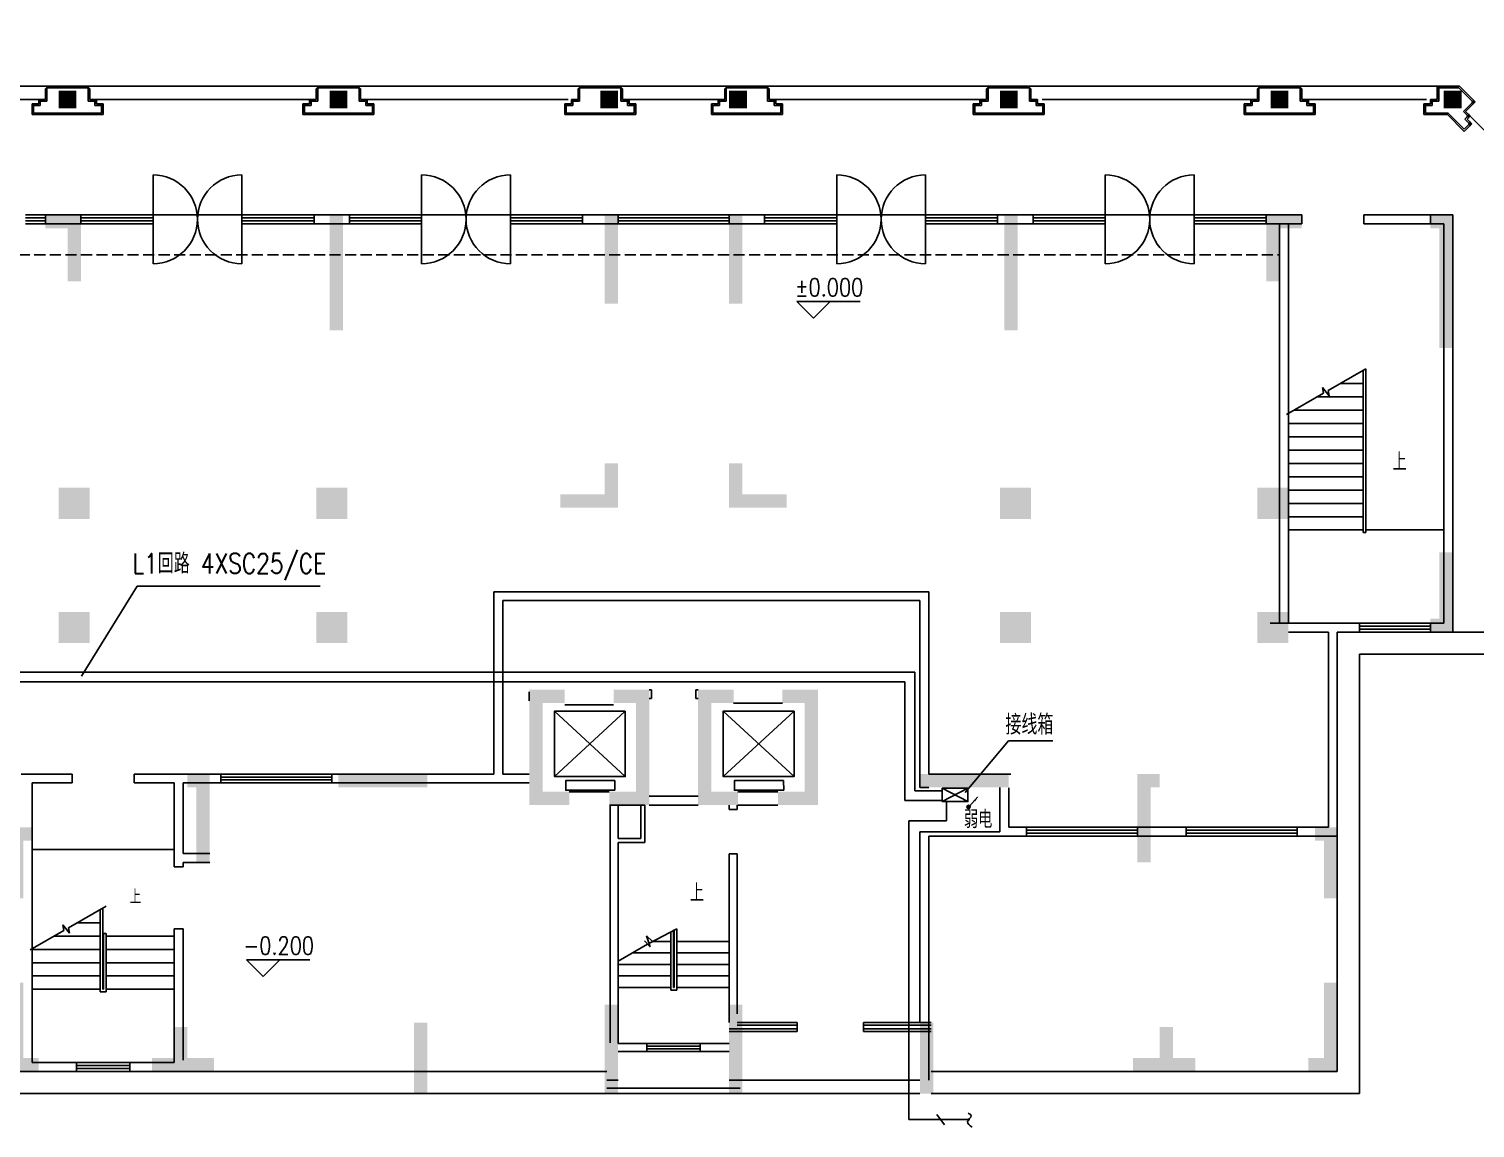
# Model space of a CAD drawing. Extents: x 2942 to 121742, y -69387 to 14613.
# Drawn here: x 61292 to 93868, y -54220 to -29451 of the extents above; entities that cross this region are included whole.
import ezdxf
from ezdxf.enums import TextEntityAlignment as Align

# ---------------------------------------------------------------- set-up
doc = ezdxf.new("R2010")
doc.units = 0
doc.header["$LTSCALE"] = 1000
doc.header["$MEASUREMENT"] = 0
doc.linetypes.add('DASH', pattern=[0.35, 0.25, -0.1])
doc.layers.get('0').update_dxf_attribs({"linetype": 'CONTINUOUS'})
for name, color, linetype in [('1', 4, 'CONTINUOUS'), ('COLUMN', 252, 'CONTINUOUS'), ('D-1', 4, 'CONTINUOUS'), ('DJ', 4, 'CONTINUOUS'), ('KT', 7, 'CONTINUOUS'), ('STAIR', 7, 'CONTINUOUS'), ('WALL', 7, 'CONTINUOUS'), ('WINDOW', 7, 'CONTINUOUS'), ('WIRE', 1, 'CONTINUOUS'), ('信箱', 7, 'CONTINUOUS'), ('文字', 7, 'CONTINUOUS'), ('柱', 252, 'CONTINUOUS'), ('首层', 7, 'CONTINUOUS')]:
    doc.layers.add(name, color=color, linetype=linetype)
doc.styles.add('HZ', font='SIMPLEX.shx', dxfattribs={"width": 0.75, "bigfont": 'hztxt.shx'})
doc.styles.add('HZTXT', font='txt.shx', dxfattribs={"width": 0.5, "bigfont": 'hztxt.shx'})

# ---------------------------------------------------------------- blocks, each defined once
blk = doc.blocks.new('_FZH')
blk.add_solid([(-0.5, -0.5), (0.5, -0.5), (-0.5, 0.5), (0.5, 0.5)])
blk = doc.blocks.new('M_B0OPK')
for p, q in [((-0.5, 0.5), (0.5, 0.5)), ((0.5, 0.167), (-0.5, 0.167)), ((0.5, -0.167), (-0.5, -0.167)), ((-0.5, -0.5), (0.5, -0.5))]:
    blk.add_line(p, q)

msp = doc.modelspace()

# ---------------------------------------------------------------- hatches: boundary and pattern name
at = {"layer": 'D-1'}
msp.add_hatch(color=256, dxfattribs=at).paths.add_polyline_path([(82420.6, -46983.6, 1), (82497.6, -46983.6, 1)])
at = {"layer": '柱'}
h = msp.add_hatch(color=252, dxfattribs=at)
h.paths.add_polyline_path([(74263.3, -39242.3), (74563.3, -39242.3), (74563.3, -40242.3), (73263.3, -40242.3), (73263.3, -39942.3), (74263.3, -39942.3)])
h.paths.add_polyline_path([(58763.3, -33642.3), (58263.3, -33642.3), (58263.3, -36642.3), (58563.3, -36642.3), (58563.3, -33942.3), (58763.3, -33942.3)])
h.paths.add_polyline_path([(58263.3, -41242.3), (58563.3, -41242.3), (58563.3, -42742.3), (58763.3, -42742.3), (58763.3, -43042.3), (58263.3, -43042.3)])
h.paths.add_polyline_path([(64863.3, -46242.3), (65363.3, -46242.3), (65363.3, -48232.3), (65063.3, -48232.3), (65063.3, -46542.3), (64863.3, -46542.3)])
h.paths.add_polyline_path([(60863.3, -50942.3), (61163.3, -50942.3), (61163.3, -52642.3), (61513.3, -52642.3), (61513.3, -52942.3), (60863.3, -52942.3)])
h.paths.add_polyline_path([(61363.3, -47442.3), (60863.3, -47442.3), (60863.3, -49042.3), (61163.3, -49042.3), (61163.3, -47742.3), (61363.3, -47742.3)])
h.paths.add_polyline_path([(64063.3, -52642.3), (64063.3, -52942.3), (65463.3, -52942.3), (65463.3, -52642.3), (64863.3, -52642.3), (64863.3, -51942.3), (64563.3, -51942.3), (64563.3, -52642.3)])
h.paths.add_polyline_path([(69963.3, -51842.3), (70263.3, -51842.3), (70263.3, -53442.3), (69963.3, -53442.3)])
h.paths.add_polyline_path([(61963.3, -40492.3), (62663.3, -40492.3), (62663.3, -39792.3), (61963.3, -39792.3)])
h.paths.add_polyline_path([(61963.3, -43292.3), (62663.3, -43292.3), (62663.3, -42592.3), (61963.3, -42592.3)])
h.paths.add_polyline_path([(61663.3, -33642.3), (62463.3, -33642.3), (62463.3, -34942.3), (62463.3, -35142.3), (62163.3, -35142.3), (62163.3, -33942.3), (61663.3, -33942.3)])
h.paths.add_polyline_path([(70263.3, -46242.3), (70263.3, -46542.3), (68263.3, -46542.3), (68263.3, -46242.3)])
h.paths.add_polyline_path([(67763.3, -43292.3), (68463.3, -43292.3), (68463.3, -42592.3), (67763.3, -42592.3)])
h.paths.add_polyline_path([(67763.3, -40492.3), (68463.3, -40492.3), (68463.3, -39792.3), (67763.3, -39792.3)])
h.paths.add_polyline_path([(73363.3, -44642.3), (73363.3, -44342.3), (72563.3, -44342.3), (72563.3, -46942.3), (73463.3, -46942.3), (73463.3, -46642.3), (72863.3, -46642.3), (72863.3, -44642.3)])
h.paths.add_polyline_path([(72863.3, -44642.3), (72863.3, -46642.3)], flags=16)
h.paths.add_polyline_path([(68063.3, -36242.3), (68363.3, -36242.3), (68363.3, -33642.3), (68063.3, -33642.3)])
h.paths.add_polyline_path([(89963.3, -33642.3), (89163.3, -33642.3), (89163.3, -34942.3), (89163.3, -35142.3), (89463.3, -35142.3), (89463.3, -33942.3), (89963.3, -33942.3)])
h.paths.add_polyline_path([(89663.3, -40492.3), (88963.3, -40492.3), (88963.3, -39792.3), (89663.3, -39792.3)])
h.paths.add_polyline_path([(89663.3, -43292.3), (88963.3, -43292.3), (88963.3, -42592.3), (89663.3, -42592.3)])
h.paths.add_polyline_path([(86763.3, -46242.3), (86263.3, -46242.3), (86263.3, -48232.3), (86563.3, -48232.3), (86563.3, -46542.3), (86763.3, -46542.3)])
h.paths.add_polyline_path([(81663.3, -51842.3), (81363.3, -51842.3), (81363.3, -53442.3), (81663.3, -53442.3)])
h.paths.add_polyline_path([(77363.3, -51442.3), (77063.3, -51442.3), (77063.3, -53442.3), (77363.3, -53442.3)])
h.paths.add_polyline_path([(74263.3, -51442.3), (74563.3, -51442.3), (74563.3, -53442.3), (74263.3, -53442.3)])
h.paths.add_polyline_path([(87563.3, -52642.3), (87563.3, -52942.3), (86163.3, -52942.3), (86163.3, -52642.3), (86763.3, -52642.3), (86763.3, -51942.3), (87063.3, -51942.3), (87063.3, -52642.3)])
h.paths.add_polyline_path([(81363.3, -46242.3), (81363.3, -46542.3), (83363.3, -46542.3), (83363.3, -46242.3)])
h.paths.add_polyline_path([(77363.3, -39242.3), (77063.3, -39242.3), (77063.3, -40242.3), (78363.3, -40242.3), (78363.3, -39942.3), (77363.3, -39942.3)])
h.paths.add_polyline_path([(74463.3, -44642.3), (74463.3, -44342.3), (75263.3, -44342.3), (75263.3, -46942.3), (74363.3, -46942.3), (74363.3, -46642.3), (74963.3, -46642.3), (74963.3, -44642.3)])
h.paths.add_polyline_path([(77163.3, -44642.3), (77163.3, -44342.3), (76363.3, -44342.3), (76363.3, -46942.3), (77263.3, -46942.3), (77263.3, -46642.3), (76663.3, -46642.3), (76663.3, -44642.3)])
h.paths.add_polyline_path([(78763.3, -44642.3), (78763.3, -46642.3)], flags=16)
h.paths.add_polyline_path([(78263.3, -44642.3), (78263.3, -44342.3), (79063.3, -44342.3), (79063.3, -46942.3), (78163.3, -46942.3), (78163.3, -46642.3), (78763.3, -46642.3), (78763.3, -44642.3)])
h.paths.add_polyline_path([(74263.3, -35642.3), (74563.3, -35642.3), (74563.3, -33642.3), (74263.3, -33642.3)])
h.paths.add_polyline_path([(77363.3, -35642.3), (77063.3, -35642.3), (77063.3, -33642.3), (77363.3, -33642.3)])
h.paths.add_polyline_path([(83863.3, -43292.3), (83163.3, -43292.3), (83163.3, -42592.3), (83863.3, -42592.3)])
h.paths.add_polyline_path([(83863.3, -40492.3), (83163.3, -40492.3), (83163.3, -39792.3), (83863.3, -39792.3)])
h.paths.add_polyline_path([(83563.3, -36242.3), (83263.3, -36242.3), (83263.3, -33642.3), (83563.3, -33642.3)])
h.paths.add_polyline_path([(90763.3, -50942.3), (90463.3, -50942.3), (90463.3, -52642.3), (90113.3, -52642.3), (90113.3, -52942.3), (90763.3, -52942.3)])
h.paths.add_polyline_path([(90263.3, -47442.3), (90763.3, -47442.3), (90763.3, -49042.3), (90463.3, -49042.3), (90463.3, -47742.3), (90263.3, -47742.3)])
h.paths.add_polyline_path([(92863.3, -33642.3), (93363.3, -33642.3), (93363.3, -36642.3), (93063.3, -36642.3), (93063.3, -33942.3), (92863.3, -33942.3)])
h.paths.add_polyline_path([(93363.3, -41242.3), (93063.3, -41242.3), (93063.3, -42742.3), (92863.3, -42742.3), (92863.3, -43042.3), (93363.3, -43042.3)])
edge = h.paths.add_edge_path()
edge.add_line((55797.5, -33642.3), (94394, -33642.3))
edge = h.paths.add_edge_path()
edge.add_line((93363.3, -55747.2), (93363.3, -29451.3))

# ---------------------------------------------------------------- linework, layer by layer
for p, q in [((74238.3, -30742.3), (74238.3, -30742.3)), ((64088.3, -32742.5), (64088.3, -34742.5)), ((66088.3, -32742.5), (66088.3, -34742.5)), ((70138.3, -32742.5), (70138.3, -34742.5)), ((72138.3, -32742.5), (72138.3, -34742.5)), ((79488.3, -32742.5), (79488.3, -34742.5)), ((81488.3, -32742.5), (81488.3, -34742.5)), ((85538.3, -32742.5), (85538.3, -34742.5)), ((87538.3, -32742.5), (87538.3, -34742.5)), ((74563.3, -33642.3), (77063.3, -33642.3)), ((77063.3, -33709.1), (74563.3, -33709.1)), ((77063.3, -33775.9), (74563.3, -33775.9)), ((74563.3, -33842.7), (77063.3, -33842.7)), ((91263.3, -42842.3), (92863.3, -42842.3)), ((92863.3, -42909), (91263.3, -42909)), ((92863.3, -42975.7), (91263.3, -42975.7)), ((91263.3, -43042.3), (92863.3, -43042.3)), ((68113.3, -46242.3), (65613.3, -46242.3)), ((65613.3, -46309), (68113.3, -46309)), ((65613.3, -46375.7), (68113.3, -46375.7)), ((68113.3, -46442.3), (65613.3, -46442.3)), ((86263.3, -47442.3), (83763.3, -47442.3)), ((83763.3, -47509), (86263.3, -47509)), ((89863.3, -47442.3), (87363.3, -47442.3)), ((87363.3, -47509), (89863.3, -47509)), ((83763.3, -47575.7), (86263.3, -47575.7)), ((86263.3, -47642.3), (83763.3, -47642.3)), ((87363.3, -47575.7), (89863.3, -47575.7)), ((89863.3, -47642.3), (87363.3, -47642.3)), ((76413.3, -52312.3), (75213.3, -52312.3)), ((75213.3, -52372.3), (76413.3, -52372.3)), ((75213.3, -52432.3), (76413.3, -52432.3)), ((62363.3, -52742.3), (63563.3, -52742.3)), ((76413.3, -52492.3), (75213.3, -52492.3)), ((63563.3, -52809), (62363.3, -52809)), ((63563.3, -52875.7), (62363.3, -52875.7)), ((62363.3, -52942.3), (63563.3, -52942.3))]:
    msp.add_line(p, q)
for centre, start, end in [((64088.3, -33742.5), 270, 90), ((66088.3, -33742.5), 90, 270), ((70138.3, -33742.5), 270, 90), ((72138.3, -33742.5), 90, 270), ((79488.3, -33742.5), 270, 90), ((81488.3, -33742.5), 90, 270), ((85538.3, -33742.5), 270, 90), ((87538.3, -33742.5), 90, 270)]:
    msp.add_arc(centre, 1000, start, end)
at = {"layer": 'D-1'}
for p, q in [((62477.1, -44036.7), (63728.4, -42004.9)), ((63728.4, -42004.9), (67854.2, -42004.9)), ((82380.3, -46659), (83355.7, -45491.7)), ((83355.7, -45491.7), (84357, -45491.7)), ((81863.9, -46561.9), (82444.2, -46862.7)), ((82444.2, -46561.9), (81863.9, -46862.7)), ((81022.2, -46841), (81863.8, -46841)), ((81244.5, -46618.8), (81863.8, -46618.8)), ((82659.6, -46761.6), (82478.5, -46962.7)), ((81746.5, -53913.6), (81918.3, -54149.7))]:
    msp.add_line(p, q, dxfattribs=at)
msp.add_lwpolyline([(81863.9, -46561.9), (82444.2, -46561.9), (82444.2, -46862.7), (81863.9, -46862.7)], close=True, dxfattribs=at)
msp.add_lwpolyline([(82587.1, -46849, 44.4, 0, 0), (82684.4, -46741, 0, 0, 0)], format="xyseb", dxfattribs=at)
msp.add_circle((82459.1, -46983.6), 38.5, dxfattribs=at)
at = {"layer": 'DJ'}
for p, q in [((48039.1, -43945.1), (81244.5, -43945.1)), ((81244.5, -43945.1), (81244.5, -46618.8)), ((48261.3, -44167.3), (81022.2, -44167.3)), ((81022.2, -44167.3), (81022.2, -46841))]:
    msp.add_line(p, q, dxfattribs=at)
at = {"layer": 'KT', "linetype": 'DASH'}
msp.add_line((58263.3, -34542.3), (89463.3, -34542.3), dxfattribs=at)
at = {"layer": 'STAIR'}
for p, q in [((61723.3, -30742.3), (57614.8, -30742.3)), ((62603.3, -30742.3), (67823.3, -30742.3)), ((73738.3, -30742.3), (68703.3, -30742.3)), ((77024.3, -30742.3), (74602.2, -30742.3)), ((74738.3, -30742.3), (76888.3, -30742.3)), ((77888.3, -30742.3), (82923.3, -30742.3)), ((89023.3, -30742.3), (83813.3, -30742.3)), ((89903.3, -30742.3), (93014.1, -30742.3)), ((61513.9, -31042.3), (58764.8, -31042.3)), ((62813.3, -31042.3), (67613.3, -31042.3)), ((68913.3, -31042.3), (73438.3, -31042.3)), ((76814.3, -31042.3), (74813.3, -31042.3)), ((74888.3, -31042.3), (76738.3, -31042.3)), ((78038.3, -31042.3), (82713.3, -31042.3)), ((84113.3, -31042.3), (88813.3, -31042.3)), ((90113.3, -31042.3), (92774.1, -31042.3)), ((95692.7, -33392.8), (93759.1, -31414.1)), ((64088.3, -33642.3), (66088.3, -33642.3)), ((70138.3, -33642.3), (72138.3, -33642.3)), ((79488.3, -33642.3), (81488.3, -33642.3)), ((85538.3, -33642.3), (87538.3, -33642.3)), ((93163.3, -41092.3), (93163.3, -35992.4)), ((91408.3, -37108.1), (90557.7, -37599.1)), ((91408.3, -37108.1), (91408.3, -40802.7)), ((90828.7, -37442.7), (91348.3, -37442.7)), ((91348.3, -37142.7), (91348.3, -40802.7)), ((90453.8, -37659.1), (89620, -38140.6)), ((90309, -37742.7), (91348.3, -37742.7)), ((90583.1, -37723.1), (90428.5, -37535.2)), ((90428.5, -37535.2), (90453.8, -37659.1)), ((90557.7, -37599.1), (90583.1, -37723.1)), ((89789.4, -38042.7), (91348.3, -38042.7)), ((89663.3, -38342.7), (91348.3, -38342.7)), ((89663.3, -38642.7), (91348.3, -38642.7)), ((89663.3, -38942.7), (91348.3, -38942.7)), ((89663.3, -39242.7), (91348.3, -39242.7)), ((89663.3, -39542.7), (91348.3, -39542.7)), ((89663.3, -39842.7), (91348.3, -39842.7)), ((89663.3, -39965.2), (89663.3, -41092.3)), ((89663.3, -40142.7), (91348.3, -40142.7)), ((89663.3, -40442.7), (91348.3, -40442.7)), ((89663.3, -40742.7), (91348.3, -40742.7)), ((91348.3, -40802.7), (91408.3, -40802.7)), ((91408.3, -40742.7), (91418.3, -40742.7)), ((91408.3, -40742.7), (93163.3, -40742.7)), ((93363.3, -43042.3), (95203.2, -43042.3)), ((91263.3, -43542.3), (91263.3, -53442.3)), ((91263.3, -43542.3), (96363.2, -43542.3)), ((90763.3, -47642.3), (90763.3, -52942.3)), ((64563.3, -47942.3), (61363.3, -47942.3)), ((61363.3, -47978.8), (61363.3, -50178.6)), ((63028.3, -49217.3), (62182.8, -49705.5)), ((62898.3, -49292.3), (62898.3, -51152.3)), ((62958.3, -49257.7), (62958.3, -51092.3)), ((62078.8, -49765.5), (61320, -50203.6)), ((62208.1, -49829.4), (62053.5, -49641.5)), ((62053.5, -49641.5), (62078.8, -49765.5)), ((62182.8, -49705.5), (62208.1, -49829.4)), ((62378.7, -49592.3), (62898.3, -49592.3)), ((62968.3, -51092.3), (62968.3, -49832.3)), ((63028.3, -49832.3), (62968.3, -49832.3)), ((63028.3, -51152.3), (63028.3, -49832.3)), ((75270.3, -50052.3), (75883.3, -49727.3)), ((75753.3, -51112.3), (75753.3, -49802.3)), ((75813.3, -51052.3), (75813.3, -49752.3)), ((75823.3, -49752.3), (75823.3, -51052.3)), ((75883.3, -49727.3), (75883.3, -51112.3)), ((61859.1, -49892.3), (62898.3, -49892.3)), ((64563.3, -49892.3), (63028.3, -49892.3)), ((74563.3, -50460.5), (75229.4, -50075.9)), ((75155.3, -50003.2), (75288.6, -50134.1)), ((75288.6, -50134.1), (75201.9, -49884)), ((75201.9, -49884), (75335.2, -50014.8)), ((75339.6, -50012.3), (75753.3, -50012.3)), ((75883.3, -50012.3), (77063.3, -50012.3)), ((61363.3, -50178.6), (61363.3, -50978.8)), ((61363.3, -50192.3), (62898.3, -50192.3)), ((61363.3, -50492.3), (62898.3, -50492.3)), ((64563.3, -50192.3), (63028.3, -50192.3)), ((64563.3, -50492.3), (63028.3, -50492.3)), ((64563.3, -50978.8), (64563.3, -50192.3)), ((74889.2, -50272.3), (75753.3, -50272.3)), ((75883.3, -50272.3), (77063.3, -50272.3)), ((61363.3, -50792.3), (62898.3, -50792.3)), ((64563.3, -50792.3), (63028.3, -50792.3)), ((74563.3, -50532.3), (75753.3, -50532.3)), ((74563.3, -50792.3), (75753.3, -50792.3)), ((75883.3, -50532.3), (77063.3, -50532.3)), ((75883.3, -50792.3), (77063.3, -50792.3)), ((61363.3, -51092.3), (62898.3, -51092.3)), ((62958.3, -51092.3), (62968.3, -51092.3)), ((64563.3, -51092.3), (63028.3, -51092.3)), ((74563.3, -51052.3), (75753.3, -51052.3)), ((75883.3, -51112.3), (75753.3, -51112.3)), ((75823.3, -51052.3), (75813.3, -51052.3)), ((75883.3, -51052.3), (77063.3, -51052.3)), ((62898.3, -51152.3), (63028.3, -51152.3)), ((74313.3, -52942.3), (58940.1, -52942.3)), ((90763.3, -52942.3), (81613.3, -52942.3)), ((46213.3, -53442.3), (74313.3, -53442.3)), ((81613.3, -53442.3), (91263.3, -53442.3))]:
    msp.add_line(p, q, dxfattribs=at)
at = {"layer": 'WALL'}
for p, q in [((61723.3, -30742.3), (61663.3, -30802.3)), ((61663.3, -31042.3), (61663.3, -30802.3)), ((61698.3, -31077.3), (61698.3, -30802.3)), ((61723.3, -30742.3), (62603.3, -30742.3)), ((61723.3, -30777.3), (62603.3, -30777.3)), ((62663.3, -30802.3), (62603.3, -30742.3)), ((62628.3, -30801.6), (62628.3, -31077.3)), ((62663.3, -30802.3), (62663.3, -31042.3)), ((67823.3, -30742.3), (67763.3, -30802.3)), ((67763.3, -31042.3), (67763.3, -30802.3)), ((67798.3, -31077.3), (67798.3, -30802.3)), ((67823.3, -30742.3), (68703.3, -30742.3)), ((67823.3, -30777.3), (68703.3, -30777.3)), ((68763.3, -30802.3), (68703.3, -30742.3)), ((68728.3, -30801.6), (68728.3, -31077.3)), ((68763.3, -30802.3), (68763.3, -31042.3)), ((73662.2, -30802.3), (73722.2, -30742.3)), ((73662.2, -30802.3), (73662.2, -31042.3)), ((73697.2, -30801.6), (73697.2, -31077.3)), ((74602.2, -30742.3), (73722.2, -30742.3)), ((74602.2, -30777.3), (73722.2, -30777.3)), ((74602.2, -30742.3), (74662.2, -30802.3)), ((74627.2, -31077.3), (74627.2, -30802.3)), ((74662.2, -31042.3), (74662.2, -30802.3)), ((77024.3, -30742.3), (76964.3, -30802.3)), ((76964.3, -31042.3), (76964.3, -30802.3)), ((76999.3, -31077.3), (76999.3, -30802.3)), ((77024.3, -30742.3), (77904.3, -30742.3)), ((77024.3, -30777.3), (77904.3, -30777.3)), ((77964.3, -30802.3), (77904.3, -30742.3)), ((77929.3, -30801.6), (77929.3, -31077.3)), ((77964.3, -30802.3), (77964.3, -31042.3)), ((82923.3, -30742.3), (82863.3, -30802.3)), ((82863.3, -31042.3), (82863.3, -30802.3)), ((82898.3, -31077.3), (82898.3, -30802.3)), ((82923.3, -30742.3), (83803.3, -30742.3)), ((82923.3, -30777.3), (83803.3, -30777.3)), ((83863.3, -30802.3), (83803.3, -30742.3)), ((83828.3, -30801.6), (83828.3, -31077.3)), ((83863.3, -30802.3), (83863.3, -31042.3)), ((89023.3, -30742.3), (88963.3, -30802.3)), ((88963.3, -31042.3), (88963.3, -30802.3)), ((88998.3, -31077.3), (88998.3, -30802.3)), ((89023.3, -30742.3), (89903.3, -30742.3)), ((89023.3, -30777.3), (89903.3, -30777.3)), ((89963.3, -30802.3), (89903.3, -30742.3)), ((89928.3, -30801.6), (89928.3, -31077.3)), ((89963.3, -30802.3), (89963.3, -31042.3)), ((93014.1, -30742.3), (93014.1, -31042.3)), ((93514.1, -30742.3), (93014.1, -30742.3)), ((93014.1, -30742.3), (93031.7, -30759.9)), ((93049.1, -30801.6), (93049.1, -31077.3)), ((93499.6, -30777.3), (93074.1, -30777.3)), ((93800.5, -31078.2), (93499.6, -30777.3)), ((93867.7, -31095.9), (93514.1, -30742.3)), ((61363.3, -31142.3), (61380.9, -31159.9)), ((61363.3, -31382.3), (61363.3, -31142.3)), ((61363.3, -31142.3), (61513.3, -31142.3)), ((61398.3, -31347.3), (61398.3, -31202.3)), ((61423.3, -31177.3), (61548.3, -31177.3)), ((61513.3, -31042.3), (61530.9, -31059.9)), ((61513.3, -31142.3), (61513.3, -31042.3)), ((61513.3, -31042.3), (61663.3, -31042.3)), ((61548.3, -31177.3), (61548.3, -31102.3)), ((61573.3, -31077.3), (61698.3, -31077.3)), ((62628.3, -31077.3), (62753.3, -31077.3)), ((62663.3, -31042.3), (62813.3, -31042.3)), ((62778.3, -31102.3), (62778.3, -31177.3)), ((62778.3, -31177.3), (62903.3, -31177.3)), ((62813.3, -31042.3), (62795.7, -31059.9)), ((62813.3, -31042.3), (62813.3, -31142.3)), ((62813.3, -31142.3), (62963.3, -31142.3)), ((62928.3, -31202.3), (62928.3, -31347.3)), ((62963.3, -31142.3), (62945.7, -31159.9)), ((62963.3, -31142.3), (62963.3, -31382.3)), ((62963.3, -31382.3), (62963.3, -31202.3)), ((67463.3, -31142.3), (67480.9, -31159.9)), ((67463.3, -31382.3), (67463.3, -31142.3)), ((67463.3, -31142.3), (67613.3, -31142.3)), ((67498.3, -31347.3), (67498.3, -31202.3)), ((67523.3, -31177.3), (67648.3, -31177.3)), ((67613.3, -31042.3), (67630.9, -31059.9)), ((67613.3, -31142.3), (67613.3, -31042.3)), ((67613.3, -31042.3), (67763.3, -31042.3)), ((67648.3, -31177.3), (67648.3, -31102.3)), ((67673.3, -31077.3), (67798.3, -31077.3)), ((68728.3, -31077.3), (68853.3, -31077.3)), ((68763.3, -31042.3), (68913.3, -31042.3)), ((68878.3, -31102.3), (68878.3, -31177.3)), ((68878.3, -31177.3), (69003.3, -31177.3)), ((68913.3, -31042.3), (68895.7, -31059.9)), ((68913.3, -31042.3), (68913.3, -31142.3)), ((68913.3, -31142.3), (69063.3, -31142.3)), ((69028.3, -31202.3), (69028.3, -31347.3)), ((69063.3, -31142.3), (69045.7, -31159.9)), ((69063.3, -31142.3), (69063.3, -31382.3)), ((69063.3, -31382.3), (69063.3, -31202.3)), ((73362.2, -31142.3), (73379.8, -31159.9)), ((73512.2, -31142.3), (73362.2, -31142.3)), ((73362.2, -31142.3), (73362.2, -31382.3)), ((73362.2, -31382.3), (73362.2, -31202.3)), ((73397.2, -31202.3), (73397.2, -31347.3)), ((73547.2, -31177.3), (73422.2, -31177.3)), ((73512.2, -31042.3), (73529.8, -31059.9)), ((73662.2, -31042.3), (73512.2, -31042.3)), ((73512.2, -31042.3), (73512.2, -31142.3)), ((73547.2, -31102.3), (73547.2, -31177.3)), ((73697.2, -31077.3), (73572.2, -31077.3)), ((74752.2, -31077.3), (74627.2, -31077.3)), ((74812.2, -31042.3), (74662.2, -31042.3)), ((74777.2, -31177.3), (74777.2, -31102.3)), ((74902.2, -31177.3), (74777.2, -31177.3)), ((74812.2, -31042.3), (74794.7, -31059.9)), ((74812.2, -31142.3), (74812.2, -31042.3)), ((74962.2, -31142.3), (74812.2, -31142.3)), ((74927.2, -31347.3), (74927.2, -31202.3)), ((74962.2, -31142.3), (74944.7, -31159.9)), ((74962.2, -31382.3), (74962.2, -31142.3)), ((76664.3, -31142.3), (76681.9, -31159.9)), ((76664.3, -31382.3), (76664.3, -31142.3)), ((76664.3, -31142.3), (76814.3, -31142.3)), ((76699.3, -31347.3), (76699.3, -31202.3)), ((76724.3, -31177.3), (76849.3, -31177.3)), ((76814.3, -31042.3), (76831.9, -31059.9)), ((76814.3, -31142.3), (76814.3, -31042.3)), ((76814.3, -31042.3), (76964.3, -31042.3)), ((76849.3, -31177.3), (76849.3, -31102.3)), ((76874.3, -31077.3), (76999.3, -31077.3)), ((77929.3, -31077.3), (78054.3, -31077.3)), ((77964.3, -31042.3), (78114.3, -31042.3)), ((78079.3, -31102.3), (78079.3, -31177.3)), ((78079.3, -31177.3), (78204.3, -31177.3)), ((78114.3, -31042.3), (78096.8, -31059.9)), ((78114.3, -31042.3), (78114.3, -31142.3)), ((78114.3, -31142.3), (78264.3, -31142.3)), ((78229.3, -31202.3), (78229.3, -31347.3)), ((78264.3, -31142.3), (78246.8, -31159.9)), ((78264.3, -31142.3), (78264.3, -31382.3)), ((78264.4, -31382.3), (78264.4, -31202.3)), ((82563.3, -31142.3), (82580.9, -31159.9)), ((82563.3, -31382.3), (82563.3, -31142.3)), ((82563.3, -31142.3), (82713.3, -31142.3)), ((82598.3, -31347.3), (82598.3, -31202.3)), ((82623.3, -31177.3), (82748.3, -31177.3)), ((82713.3, -31042.3), (82730.9, -31059.9)), ((82713.3, -31142.3), (82713.3, -31042.3)), ((82713.3, -31042.3), (82863.3, -31042.3)), ((82748.3, -31177.3), (82748.3, -31102.3)), ((82773.3, -31077.3), (82898.3, -31077.3)), ((83828.3, -31077.3), (83953.3, -31077.3)), ((83863.3, -31042.3), (84013.3, -31042.3)), ((83978.3, -31102.3), (83978.3, -31177.3)), ((83978.3, -31177.3), (84103.3, -31177.3)), ((84013.3, -31042.3), (83995.7, -31059.9)), ((84013.3, -31042.3), (84013.3, -31142.3)), ((84013.3, -31142.3), (84163.3, -31142.3)), ((84128.3, -31202.3), (84128.3, -31347.3)), ((84163.3, -31142.3), (84145.7, -31159.9)), ((84163.3, -31142.3), (84163.3, -31382.3)), ((84163.3, -31382.3), (84163.3, -31202.3)), ((88663.3, -31142.3), (88680.9, -31159.9)), ((88663.3, -31382.3), (88663.3, -31142.3)), ((88663.3, -31142.3), (88813.3, -31142.3)), ((88698.3, -31347.3), (88698.3, -31202.3)), ((88723.3, -31177.3), (88848.3, -31177.3)), ((88813.3, -31042.3), (88830.9, -31059.9)), ((88813.3, -31142.3), (88813.3, -31042.3)), ((88813.3, -31042.3), (88963.3, -31042.3)), ((88848.3, -31177.3), (88848.3, -31102.3)), ((88873.3, -31077.3), (88998.3, -31077.3)), ((89928.3, -31077.3), (90053.3, -31077.3)), ((89963.3, -31042.3), (90113.3, -31042.3)), ((90078.3, -31102.3), (90078.3, -31177.3)), ((90078.3, -31177.3), (90203.3, -31177.3)), ((90113.3, -31042.3), (90095.7, -31059.9)), ((90113.3, -31042.3), (90113.3, -31142.3)), ((90113.3, -31142.3), (90263.3, -31142.3)), ((90228.3, -31202.3), (90228.3, -31347.3)), ((90263.3, -31142.3), (90245.7, -31159.9)), ((90263.3, -31142.3), (90263.3, -31382.3)), ((90263.3, -31382.3), (90263.3, -31202.3)), ((92714.1, -31142.3), (92714.1, -31382.3)), ((92864.1, -31142.3), (92714.1, -31142.3)), ((92714.1, -31142.3), (92731.7, -31159.9)), ((92714.1, -31382.3), (92714.1, -31202.3)), ((92749.1, -31202.3), (92749.1, -31347.3)), ((92899.1, -31177.3), (92774.1, -31177.3)), ((92864.1, -31042.3), (92864.1, -31142.3)), ((93014.1, -31042.3), (92864.1, -31042.3)), ((92864.1, -31042.3), (92881.7, -31059.9)), ((92899.1, -31102.3), (92899.1, -31177.3)), ((93049.1, -31077.3), (92924.1, -31077.3)), ((93605.4, -31308.6), (93800.5, -31113.5)), ((93867.7, -31095.9), (93654.9, -31308.6)), ((93867.7, -31095.9), (93842.8, -31095.9)), ((62963.3, -31382.3), (61363.3, -31382.3)), ((62928.3, -31347.3), (61398.3, -31347.3)), ((69063.3, -31382.3), (67463.3, -31382.3)), ((69028.3, -31347.3), (67498.3, -31347.3)), ((73362.2, -31382.3), (74962.2, -31382.3)), ((73397.2, -31347.3), (74927.2, -31347.3)), ((78264.3, -31382.3), (76664.3, -31382.3)), ((78229.3, -31347.3), (76699.3, -31347.3)), ((84163.3, -31382.3), (82563.3, -31382.3)), ((84128.3, -31347.3), (82598.3, -31347.3)), ((90263.3, -31382.3), (88663.3, -31382.3)), ((90228.3, -31347.3), (88698.3, -31347.3)), ((93247.8, -31382.3), (92714.1, -31382.3)), ((92749.1, -31347.3), (93262.3, -31347.3)), ((93625.4, -31759.9), (93247.8, -31382.3)), ((93262.3, -31347.3), (93625.4, -31710.4)), ((93692.6, -31395.8), (93605.4, -31308.6)), ((93625.4, -31759.9), (93795.1, -31590.2)), ((93639.5, -31484.2), (93692.6, -31431.1)), ((93727.9, -31572.5), (93639.5, -31484.2)), ((93759.7, -31413.4), (93654.9, -31308.6)), ((93689, -31484.2), (93759.7, -31413.4)), ((93795.1, -31590.2), (93689, -31484.2)), ((93759.7, -31413.4), (93734.9, -31413.4)), ((93795.1, -31590.2), (93770.3, -31590.2)), ((93625.4, -31710.4), (93727.9, -31607.9)), ((61663.3, -33842.7), (61663.3, -33642.3)), ((62463.3, -33642.3), (61663.3, -33642.3)), ((62463.3, -33842.7), (61663.3, -33842.7)), ((62463.3, -33642.3), (62463.3, -33842.7)), ((64088.3, -33642.3), (64088.3, -33842.7)), ((64088.3, -33642.3), (64088.3, -33842.7)), ((66088.3, -33642.3), (66088.3, -33842.7)), ((66088.3, -33642.3), (66088.3, -33842.7)), ((67713.3, -33642.3), (67713.3, -33842.7)), ((68513.3, -33642.3), (67713.3, -33642.3)), ((68513.3, -33842.7), (67713.3, -33842.7)), ((68513.3, -33642.3), (68513.3, -33842.7)), ((70138.3, -33642.3), (70138.3, -33842.7)), ((70138.3, -33642.3), (70138.3, -33842.7)), ((72138.3, -33642.3), (72138.3, -33842.7)), ((72138.3, -33642.3), (72138.3, -33842.7)), ((74563.3, -33642.3), (73763.3, -33642.3)), ((73763.3, -33642.3), (73763.3, -33842.7)), ((74563.3, -33842.7), (73763.3, -33842.7)), ((74563.3, -33642.3), (74563.3, -33842.7)), ((77063.3, -33642.3), (77863.3, -33642.3)), ((77063.3, -33642.3), (77063.3, -33842.7)), ((77063.3, -33842.7), (77863.3, -33842.7)), ((77863.3, -33642.3), (77863.3, -33842.7)), ((79488.3, -33642.3), (79488.3, -33842.7)), ((79488.3, -33642.3), (79488.3, -33842.7)), ((81488.3, -33642.3), (81488.3, -33842.7)), ((81488.3, -33642.3), (81488.3, -33842.7)), ((83113.3, -33642.3), (83913.3, -33642.3)), ((83113.3, -33642.3), (83113.3, -33842.7)), ((83113.3, -33842.7), (83913.3, -33842.7)), ((83913.3, -33642.3), (83913.3, -33842.7)), ((85538.3, -33642.3), (85538.3, -33842.7)), ((85538.3, -33642.3), (85538.3, -33842.7)), ((87538.3, -33642.3), (87538.3, -33842.7)), ((87538.3, -33642.3), (87538.3, -33842.7)), ((89163.3, -33642.3), (89963.3, -33642.3)), ((89163.3, -33642.3), (89963.3, -33642.3)), ((89163.3, -33642.3), (89163.3, -33842.7)), ((89163.3, -33842.7), (89963.3, -33842.7)), ((89163.3, -33842.7), (89963.3, -33842.7)), ((89463.3, -33842.7), (89463.3, -42842.3)), ((89963.3, -33842.7), (89663.3, -33842.7)), ((89663.3, -33842.7), (89663.3, -42842.3)), ((89963.3, -33846.7), (89963.3, -33642.3)), ((89963.3, -33842.7), (89963.3, -33642.3)), ((89963.3, -33842.7), (89963.3, -33642.3)), ((91363.3, -33642.3), (93363.3, -33642.3)), ((91363.3, -33842.3), (91363.3, -33642.3)), ((91363.3, -33842.3), (93163.3, -33842.3)), ((93367.3, -33642.3), (92863.3, -33642.3)), ((92863.3, -33842.7), (92863.3, -33642.3)), ((93163.3, -33842.3), (93163.3, -42842.3)), ((93363.3, -33642.3), (93363.3, -43042.3)), ((93363.3, -37542.4), (93363.3, -43042.3)), ((71763.3, -42132.3), (81563.3, -42132.3)), ((71763.3, -46243.2), (71763.3, -42132.3)), ((71963.3, -42332.3), (81363.3, -42332.3)), ((71963.3, -44391.6), (71963.3, -42332.3)), ((81363.3, -46542.3), (81363.3, -42332.3)), ((81563.3, -42132.3), (81563.3, -46242.3)), ((90563.3, -42842.3), (89249, -42842.3)), ((91263.3, -42842.3), (90563.3, -42842.3)), ((91263.3, -43042.3), (91263.3, -42842.3)), ((93163.3, -42842.3), (92863.3, -42842.3)), ((92863.3, -43042.3), (92863.3, -42842.3)), ((90563.3, -43042.3), (89663.3, -43042.3)), ((90563.3, -43042.3), (90563.3, -47442.3)), ((90763.3, -43042.3), (90763.3, -47642.3)), ((91263.3, -43042.3), (90763.3, -43042.3)), ((93363.3, -43042.3), (92863.3, -43042.3)), ((71963.3, -44391.1), (71963.3, -44591.1)), ((71963.3, -46243.2), (71963.3, -44593.1)), ((72563.3, -44391.1), (72563.3, -44591.1)), ((75263.3, -44342.3), (75313.3, -44342.3)), ((75263.3, -44542.3), (75313.3, -44542.3)), ((75313.3, -44342.3), (75313.3, -44542.3)), ((76313.3, -44342.3), (76363.3, -44342.3)), ((76313.3, -44342.3), (76313.3, -44542.3)), ((76313.3, -44542.3), (76363.3, -44542.3)), ((62263.3, -46242.3), (61113.3, -46242.3)), ((62263.3, -46442.3), (62263.3, -46242.3)), ((65363.3, -46242.3), (63663.3, -46242.3)), ((63663.3, -46442.3), (63663.3, -46242.3)), ((65363.3, -46242.3), (65613.3, -46242.3)), ((65613.3, -46242.3), (65613.3, -46442.3)), ((68113.3, -46242.3), (71763.3, -46243.2)), ((68113.3, -46242.3), (68113.3, -46442.3)), ((71963.3, -46243.2), (72563.3, -46242.3)), ((83413.3, -46242.3), (81563.3, -46242.3)), ((61363.3, -52742.3), (61363.3, -46442.3)), ((62263.3, -46442.3), (61363.3, -46442.3)), ((64563.3, -46442.3), (63663.3, -46442.3)), ((64563.3, -48332.3), (64563.3, -46442.3)), ((64763.3, -48032.3), (64763.3, -46442.3)), ((64763.3, -46442.3), (65363.3, -46442.3)), ((65363.3, -46442.3), (65613.3, -46442.3)), ((68113.3, -46442.3), (72563.3, -46442.3)), ((81563.3, -46542.3), (81363.3, -46542.3)), ((83163.4, -46542.3), (83163.4, -47542.3)), ((83363.3, -46549.2), (83363.3, -47442.3)), ((73463.3, -46642.3), (74363.3, -46642.3)), ((75263.3, -46742.3), (76363.3, -46742.3)), ((77263.3, -46642.3), (78163.3, -46642.3)), ((75163.3, -46942.3), (74373.3, -46942.3)), ((74383.3, -52302.3), (74383.3, -46942.3)), ((74563.3, -47692.3), (74563.3, -46942.3)), ((74563.3, -47692.3), (74563.3, -46942.3)), ((75073.3, -46942.3), (75073.3, -47692.3)), ((75073.3, -46942.3), (75073.3, -47692.3)), ((75163.3, -46942.3), (75163.3, -47782.3)), ((75163.3, -46942.3), (75163.3, -47782.3)), ((75263.3, -46942.3), (76363.3, -46942.3)), ((77063.3, -47042.3), (77063.3, -46942.3)), ((77063.3, -47042.3), (77243.3, -47042.3)), ((77243.3, -47042.3), (77243.3, -46942.3)), ((77263.3, -46942.3), (78163.3, -46942.3)), ((81363.3, -47542.3), (81363.3, -51842.3)), ((81563.3, -47542.3), (81363.3, -47542.3)), ((81563.3, -47542.3), (81363.3, -47542.3)), ((81563.3, -47542.3), (81563.3, -47542.3)), ((83163.4, -47542.3), (81563.3, -47542.3)), ((81563.3, -47542.3), (81563.3, -47542.3)), ((81563.3, -47542.3), (81563.3, -47542.3)), ((83763.3, -47442.3), (83363.3, -47442.3)), ((83763.3, -47442.3), (83763.3, -47642.3)), ((86263.3, -47442.3), (86263.3, -47642.3)), ((87363.3, -47442.3), (86263.3, -47442.3)), ((87363.3, -47442.3), (87363.3, -47642.3)), ((90563.3, -47442.3), (89863.3, -47442.3)), ((89863.3, -47442.3), (89863.3, -47642.3)), ((75073.3, -47692.3), (74563.3, -47692.3)), ((75073.3, -47692.3), (74563.3, -47692.3)), ((75163.3, -47782.3), (74563.3, -47782.3)), ((75163.3, -47782.3), (74563.3, -47782.3)), ((74563.3, -52312.3), (74563.3, -47782.3)), ((81563.3, -47642.3), (81563.3, -53142.3)), ((83763.3, -47642.3), (81563.3, -47642.3)), ((87363.3, -47642.3), (86263.3, -47642.3)), ((90763.3, -47642.3), (89863.3, -47642.3)), ((65363.3, -48032.3), (64763.3, -48032.3)), ((77063.3, -51842.3), (77063.3, -48042.3)), ((77063.3, -48042.3), (77243.3, -48042.3)), ((77243.3, -51642.3), (77243.3, -48042.3)), ((64763.3, -48332.3), (64563.3, -48332.3)), ((65363.3, -48232.3), (64763.3, -48232.3)), ((64763.3, -48332.3), (64763.3, -48232.3)), ((64563.3, -52742.3), (64563.3, -49732.3)), ((64763.3, -49732.3), (64563.3, -49732.3)), ((64763.3, -52692.3), (64763.3, -49732.3)), ((74563.3, -52312.3), (75213.3, -52312.3)), ((75213.3, -52312.3), (75213.3, -52492.3)), ((76413.3, -52312.3), (76413.3, -52492.3)), ((77063.3, -52312.3), (76413.3, -52312.3)), ((76413.3, -52312.3), (77063.3, -52312.3)), ((76413.3, -52312.3), (76413.3, -52492.3)), ((77063.3, -52312.3), (76563.3, -52312.3)), ((62363.3, -52742.3), (61363.3, -52742.3)), ((62363.3, -52742.3), (62363.3, -52942.3)), ((64563.3, -52742.3), (63563.3, -52742.3)), ((63563.3, -52742.3), (63563.3, -52942.3)), ((74563.3, -52492.3), (75213.3, -52492.3)), ((77063.3, -52492.3), (76413.3, -52492.3)), ((76413.3, -52492.3), (77063.3, -52492.3)), ((77063.3, -52492.3), (76563.3, -52492.3)), ((62363.3, -52942.3), (61363.3, -52942.3)), ((64563.3, -52942.3), (63563.3, -52942.3))]:
    msp.add_line(p, q, dxfattribs=at)
for points in [[(93074.1, -30742.3, 0.4142136), (93014.1, -30802.3)], [(92774.1, -31142.3, 0.4142136), (92714.1, -31202.3)], [(92924.1, -31042.3, 0.4142136), (92864.1, -31102.3)], [(93825.2, -31053.4, -0.4142136), (93825.2, -31138.3)], [(93717.3, -31371, -0.4142136), (93717.3, -31455.9)], [(93752.7, -31547.8, -0.4142136), (93752.7, -31632.7)]]:
    msp.add_lwpolyline(points, format="xyb", dxfattribs=at)
for centre, radius, start, end in [((61723.3, -30802.3), 25, 90, 180), ((62603.3, -30802.3), 25, 1.71792, 90), ((67823.3, -30802.3), 25, 90, 180), ((68703.3, -30802.3), 25, 1.71792, 90), ((73722.2, -30802.3), 25, 90, 178.28208), ((74602.2, -30802.3), 25, 0, 90), ((77024.3, -30802.3), 25, 90, 180), ((77904.3, -30802.3), 25, 1.71792, 90), ((82923.3, -30802.3), 25, 90, 180), ((83803.3, -30802.3), 25, 1.71792, 90), ((89023.3, -30802.3), 25, 90, 180), ((89903.3, -30802.3), 25, 1.71792, 90), ((93074.1, -30802.3), 25, 90, 178.28208), ((61423.3, -31202.3), 60, 90, 180), ((61423.3, -31202.3), 25, 90, 180), ((61573.3, -31102.3), 60, 90, 180), ((61573.3, -31102.3), 25, 90, 180), ((62753.3, -31102.3), 60, 0, 90), ((62753.3, -31102.3), 25, 0, 90), ((62903.3, -31202.3), 60, 0, 90), ((62903.3, -31202.3), 25, 0, 90), ((67523.3, -31202.3), 60, 90, 180), ((67523.3, -31202.3), 25, 90, 180), ((67673.3, -31102.3), 60, 90, 180), ((67673.3, -31102.3), 25, 90, 180), ((68853.3, -31102.3), 60, 0, 90), ((68853.3, -31102.3), 25, 0, 90), ((69003.3, -31202.3), 60, 0, 90), ((69003.3, -31202.3), 25, 0, 90), ((73422.2, -31202.3), 60, 90, 180), ((73422.2, -31202.3), 25, 90, 180), ((73572.2, -31102.3), 60, 90, 180), ((73572.2, -31102.3), 25, 90, 180), ((74752.2, -31102.3), 60, 360, 90), ((74752.2, -31102.3), 25, 360, 90), ((74902.2, -31202.3), 60, 360, 90), ((74902.2, -31202.3), 25, 0, 90), ((76724.3, -31202.3), 60, 90, 180), ((76724.3, -31202.3), 25, 90, 180), ((76874.3, -31102.3), 60, 90, 180), ((76874.3, -31102.3), 25, 90, 180), ((78054.3, -31102.3), 60, 0, 90), ((78054.3, -31102.3), 25, 0, 90), ((78204.3, -31202.3), 60, 0, 90), ((78204.3, -31202.3), 25, 0, 90), ((82623.3, -31202.3), 60, 90, 180), ((82623.3, -31202.3), 25, 90, 180), ((82773.3, -31102.3), 60, 90, 180), ((82773.3, -31102.3), 25, 90, 180), ((83953.3, -31102.3), 60, 0, 90), ((83953.3, -31102.3), 25, 0, 90), ((84103.3, -31202.3), 60, 0, 90), ((84103.3, -31202.3), 25, 0, 90), ((88723.3, -31202.3), 60, 90, 180), ((88723.3, -31202.3), 25, 90, 180), ((88873.3, -31102.3), 60, 90, 180), ((88873.3, -31102.3), 25, 90, 180), ((90053.3, -31102.3), 60, 0, 90), ((90053.3, -31102.3), 25, 0, 90), ((90203.3, -31202.3), 60, 0, 90), ((90203.3, -31202.3), 25, 0, 90), ((92774.1, -31202.3), 25, 90, 180), ((92924.1, -31102.3), 25, 90, 180), ((93782.8, -31095.9), 25, 315, 45), ((93674.9, -31413.4), 25, 315, 45), ((93710.3, -31590.2), 25, 315, 45)]:
    msp.add_arc(centre, radius, start, end, dxfattribs=at)
at = {"layer": 'WINDOW'}
for p, q in [((73132.1, -44823), (74725.8, -46300)), ((74725.8, -44823), (73132.1, -46300)), ((74725.8, -44823), (73132.1, -46300)), ((73132.1, -44823), (74725.8, -46300)), ((73363.3, -44682.3), (74463.3, -44682.3)), ((76932.1, -44823), (78525.8, -46300)), ((78525.8, -44823), (76932.1, -46300)), ((78525.8, -44823), (76932.1, -46300)), ((76932.1, -44823), (78525.8, -46300)), ((81363.3, -45242.3), (81363.3, -46242.3)), ((78594.3, -51982.3), (77063.3, -51982.3)), ((78594.3, -52042.3), (77063.3, -52042.3)), ((78594.3, -51842.3), (77243.3, -51842.3)), ((78594.3, -51902.3), (77243.3, -51902.3)), ((78594.3, -51842.3), (78594.3, -52042.3)), ((81613.3, -51842.3), (80094.3, -51842.3)), ((80094.3, -51842.3), (80094.3, -52042.3)), ((81613.3, -51902.3), (80094.3, -51902.3)), ((81613.3, -51982.3), (80094.3, -51982.3)), ((81613.3, -52042.3), (80094.3, -52042.3))]:
    msp.add_line(p, q, dxfattribs=at)
for points in [[(74725.8, -44823), (74725.8, -46300), (73132.1, -46300), (73132.1, -44823)], [(78525.8, -44823), (78525.8, -46300), (76932.1, -46300), (76932.1, -44823)], [(74493.1, -46607.3), (74488.1, -46390.7), (73384.7, -46390.7), (73384.7, -46607.3)], [(78293.1, -46607.3), (78288.1, -46390.7), (77184.6, -46390.7), (77184.6, -46607.3)]]:
    msp.add_lwpolyline(points, close=True, dxfattribs=at)
at = {"layer": 'WIRE'}
for p, q in [((81964.7, -46858.6), (81964.7, -47297.6)), ((81112.8, -47297.6), (81112.8, -54029.3)), ((81112.8, -47297.6), (81964.7, -47297.6)), ((81112.8, -54029.3), (82488.2, -54029.3))]:
    msp.add_line(p, q, dxfattribs=at)
at = {"layer": 'WIRE', "start_tangent": (-0.2749174, 0.9614678)}
msp.add_spline([(82446.4, -53880.9), (82514.2, -53941.8), (82437.2, -54073.8), (82538.3, -54202.3)], degree=3, dxfattribs=at)
at = {"layer": '信箱'}
msp.add_line((81363.3, -51842.3), (81613.3, -51842.3), dxfattribs=at)
at = {"layer": '文字'}
for p, q in [((78966.5, -35966.8), (78591.5, -35591.8)), ((78591.5, -35591.8), (79341.5, -35591.8)), ((79341.5, -35591.8), (78966.5, -35966.8)), ((78966.5, -35591.8), (79272, -35591.8)), ((78966.5, -35591.8), (80016.5, -35591.8)), ((66565.9, -50802.2), (66190.9, -50427.2)), ((66190.9, -50427.2), (66940.9, -50427.2)), ((66940.9, -50427.2), (66565.9, -50802.2)), ((66565.9, -50427.2), (66871.4, -50427.2)), ((66565.9, -50427.2), (67615.9, -50427.2))]:
    msp.add_line(p, q, dxfattribs=at)
at = {"layer": '首层'}
for p, q in [((77163.3, -44642.3), (78263.3, -44642.3)), ((74313.3, -53142.3), (74563.3, -53142.3)), ((74313.3, -53322.3), (77313.3, -53322.3)), ((77063.3, -53142.3), (81363.3, -53142.3)), ((74313.3, -53442.3), (81363.3, -53442.3))]:
    msp.add_line(p, q, dxfattribs=at)

# ---------------------------------------------------------------- block references
at = {"layer": 'COLUMN', "xscale": 399.9996, "yscale": 399.9996, "zscale": 399.9996}
for p in [(62163.3, -31042.3), (68263.3, -31042.3), (74363.3, -31042.3), (77263.3, -31042.3), (83363.3, -31042.3), (89463.3, -31042.3), (93363.3, -31042.3)]:
    msp.add_blockref('_FZH', p, dxfattribs=at)
at = {"layer": 'WINDOW', "xscale": 449.99955, "yscale": 200.419117565701, "zscale": 449.99955}
msp.add_blockref('M_B0OPK', (61438.3, -33742.5), dxfattribs=at)
at = {"layer": 'WINDOW', "xscale": -1624.998375, "zscale": 1624.998375, "rotation": 180}
for p, yscale in [((63275.8, -33742.5), 200.4191175650826), ((66900.8, -33742.5), 200.4191175666178), ((69325.8, -33742.5), 200.4191175650826), ((72950.8, -33742.5), 200.4191175666178), ((78675.8, -33742.5), 200.4191175650826), ((82300.8, -33742.5), 200.4191175666178), ((84725.8, -33742.5), 200.4191175650826), ((88350.8, -33742.5), 200.4191175666178)]:
    msp.add_blockref('M_B0OPK', p, dxfattribs=dict(at, yscale=yscale))

# ---------------------------------------------------------------- texts
at = {"layer": '1', "color": 4, "style": 'HZ', "width": 0.8}
for s, p in [('L1回路 4XSC25/CE', (63624.1, -41722.6)), ('接线箱', (83289, -45352.6))]:
    msp.add_text(s, height=450, dxfattribs=at).set_placement(p)
at = {"layer": '文字', "style": 'HZTXT', "width": 0.8}
for s, p in [('%%P0.000', (79319.6, -35273.9)), ('-0.200', (66919, -50109.4))]:
    msp.add_text(s, height=400, dxfattribs=at).set_placement(p, align=Align.MIDDLE)
for s, height, p in [('上    ', 400, (92009.2, -39403.6)), ('弱电', 400, (82353.3, -47462.1)), ('上', 321.4, (63562.1, -49168.4)), ('上    ', 400, (76180.7, -49115.7))]:
    msp.add_text(s, height=height, dxfattribs=at).set_placement(p)

doc.saveas('drawing.dxf')
